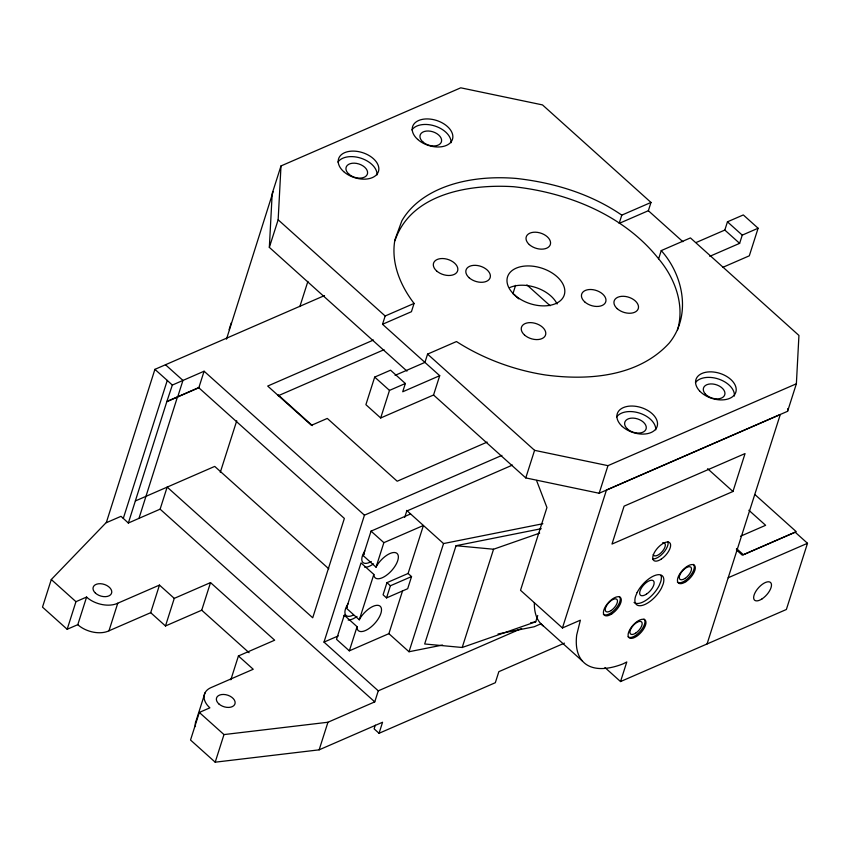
<?xml version="1.0" encoding="UTF-8"?>
<svg xmlns="http://www.w3.org/2000/svg" width="850" height="850" viewBox="0 0 850 850"><rect width="100%" height="100%" fill="white"/><g stroke="black" fill="none" stroke-linecap="round" stroke-linejoin="round"><path stroke-width="1.27" d="M406.969 371.099L269.344 247.371L272.191 193.524L280.999 165.941L460.753 87.816L542.502 104.911L650.994 202.449L648.359 210.715L619.161 223.401L621.796 215.135L650.994 202.449M269.344 247.371L278.152 219.789L280.999 165.941M621.796 215.135C590.686 193.747 553.531 182.559 516.247 178.436A148.824 93.457 17.7 0 0 401.869 220.798L394.921 239.785A148.824 93.457 17.7 0 0 414.067 303.429L385.167 315.998L382.521 324.275L439.716 375.689L402.709 391.776L405.354 383.499L390.554 370.196L374.691 377.092L365.893 404.674L380.683 417.977L433.553 395.006L525.778 477.913L599.154 493.255L787.599 411.294L787.737 408.68M787.599 411.294L796.376 383.786L798.936 335.453L690.444 237.915L661.247 250.601L658.622 258.825C674.911 278.088 684.962 304.969 677.514 329.959M344.176 615.984L344.261 615.188L357.074 626.705L357 627.513A16.373 7.427 -48 0 0 372.959 625.281A16.373 7.427 -48 0 0 379.578 605.827A16.373 7.427 -48 0 0 360.198 618.12L359.295 619.799L346.471 608.281L361.016 562.902L373.841 574.43A16.373 7.427 -48 0 0 389.459 572.815A16.373 7.427 -48 0 0 396.621 553.138A16.373 7.427 -48 0 0 377.294 564.942L376.051 567.173L363.226 555.645L371.046 531.133L410.603 513.942M229.107 329.662L231.285 322.819M226.482 339.161L273.126 191.728M324.498 295.587L154.902 369.357L106.314 522.612M230.828 679.798L238.425 655.966L274.667 640.199L210.524 582.601L174.271 598.368L159.471 585.087L117.757 603.213A22.323 14.014 17.7 0 1 87.082 597.561L86.604 597.051L77.807 624.654L67.171 629.276L42.5 607.123L51.297 579.53L105.899 522.888L121.008 516.322L128.35 523.026L166.876 401.476L199.357 387.313M177.501 396.822L138.975 518.362L128.35 523.026M67.171 629.276L75.958 601.683L86.604 597.051M123.303 518.383L167.269 380.428L154.902 369.357M166.876 401.476L172.327 385.071L204.096 371.216L364.448 515.174L501.925 455.377M167.057 401.625L177.682 396.961L182.952 380.418L165.474 364.746M77.807 624.654L78.296 625.164A22.323 14.014 17.7 0 0 108.97 630.806L117.757 603.213M138.975 518.362L160.119 509.171L167.153 487.092L312.715 617.78L344.367 518.436L198.815 387.77L177.682 396.961M198.815 387.77L204.096 371.216M108.97 630.806L150.684 612.68L159.471 585.087M150.684 612.68L165.484 625.972L174.271 598.368M220.278 472.366L236.736 420.782M165.484 625.972L201.726 610.204L210.524 582.601M299.848 306.595L307.891 281.392M204.999 692.878L196.201 720.471A22.323 14.014 17.7 0 0 195.468 726.559M238.425 655.966L253.226 669.258L210.938 687.65A22.323 14.014 17.7 0 0 209.886 707.838L199.314 712.438L190.528 740.031L215.199 762.184L319.143 749.838L382.564 722.245L379.047 733.284L374.117 728.854L375.286 725.178M215.199 762.184L223.986 734.581L327.941 722.245L374.754 701.877L378.271 690.838L521.634 628.49M414.067 303.429L411.432 311.706L382.521 324.275M380.683 417.977L389.491 390.394L405.354 383.499M378.271 690.838L323.999 642.111L364.448 515.174M661.247 250.601C683.496 275.358 691.539 315.584 669.301 342.986C638.329 376.901 588.168 380.757 545.254 374.946A148.824 93.457 17.7 0 1 456.471 341.551L427.571 354.121L424.926 362.397L395.08 375.36M376.051 567.173L383.871 542.661L423.417 525.47L408.096 573.474L386.952 582.664L383.074 594.798L386.527 597.901L407.681 588.71L411.549 576.576L408.096 573.474M319.143 749.838L327.941 722.245M433.553 395.006L439.716 375.689M404.728 517.352L406.725 511.084L512.476 465.078M386.527 597.901L390.405 585.767L411.549 576.576M344.261 615.188L336.515 639.327L349.339 650.845L388.886 633.664L402.613 590.665M515.578 285.366L512.943 293.643L518.744 298.86M388.886 633.664L409.009 651.748L443.541 543.564L542.874 523.727M541.269 528.7L456.025 545.721L424.671 643.981L462.198 647.487L535.734 621.796L537.742 615.506M462.198 647.487L493.563 549.227L539.676 533.12M525.778 477.913L534.576 450.33L427.571 354.121M599.154 493.255L607.963 465.662L796.376 383.786M536.541 480.441L546.933 507.535L520.519 590.282L562.434 627.969L606.464 490.046L780.3 414.502L707.062 643.96M696.171 242.505L724.827 230.063L727.451 221.829L743.314 214.933L758.115 228.236L749.307 255.818L722.872 267.314M709.771 256.328L739.628 243.355L742.252 235.131L758.115 228.236M604.934 667.537L620.532 681.562L626.79 661.969L622.944 663.914A97.58 44.274 -48 0 1 576.704 634.982L580.38 620.171L562.434 627.969M732.955 491.491L745.057 453.571L624.091 506.143L611.989 544.064L732.955 491.491L707.614 468.711M736.387 549.854L742.305 555.178L795.175 532.206L807.5 543.288L786.367 609.492L620.532 681.562M349.339 650.845L357.074 626.705M359.295 619.799L373.841 574.43M394.963 240.741C410.699 193.29 470.178 183.94 513.612 186.713C568.034 192.631 623.911 215.061 658.622 258.825M346.471 608.281L347.374 606.602M363.226 555.645L364.469 553.414M135.394 500.947L214.721 466.406L328.801 568.831M373.501 340.032L267.697 386.059L311.429 425.319L327.293 418.423L397.194 481.228L487.146 442.096M278.237 395.739L384.03 349.711M323.999 642.111L338.268 635.906M740.531 536.233L765.627 525.3L748.85 510.244M541.45 623.592L534.151 626.769L498.026 633.983M564.442 643.131L498.844 671.67L495.327 682.709L379.047 733.284M728.195 577.745L807.5 543.288M530.57 622.838L535.734 621.796M409.009 651.748L442.553 645.054M456.025 545.721L493.563 549.227M534.576 450.33L607.963 465.662M648.359 210.715L682.89 241.708M526.926 284.909L550.141 305.756M754.843 494.487L796.28 531.696L743.378 554.731L736.472 548.526M160.119 509.171L374.754 701.877M201.726 610.204L249.093 652.726M51.297 579.53L75.958 601.683M199.314 712.438L223.986 734.581M727.451 221.829L742.252 235.131M724.827 230.063L739.628 243.355M278.152 219.789L385.167 315.998M374.691 377.092L389.491 390.394M540.579 623.454L582.494 661.141M277.95 394.687L312.343 425.606M406.672 510.414L443.541 543.564M371.046 531.133L383.871 542.661M386.952 582.664L390.405 585.767M167.269 380.428L172.327 385.071M353.303 615.092A14.886 6.758 -48.1 0 1 348.043 603.766M371.291 561.51A14.886 6.758 -48.1 0 1 362.387 561.808A14.886 6.758 -48.1 0 1 364.831 550.938M616.601 417.031A20.921 13.133 17.7 0 1 639.678 413.153A20.921 13.133 17.7 0 1 655.764 429.834M695.481 382.543A20.921 13.133 17.7 0 1 718.866 379.142A20.921 13.133 17.7 0 1 734.411 396.004M337.918 162.084A20.921 13.133 17.7 0 1 360.984 158.206A20.921 13.133 17.7 0 1 377.071 174.898M411.931 129.923A20.921 13.133 17.7 0 1 435.009 126.044A20.921 13.133 17.7 0 1 451.095 142.726M510.011 287.459A29.761 18.689 17.7 0 1 557.09 304.013M373.469 563.89A16.373 7.427 -48 0 1 364.746 567.247M356.979 616.431A16.373 7.427 -48 0 1 348.16 620.054M543.405 626.078A97.58 44.274 -48 0 1 534.374 602.714M619.352 596.53A11.943 5.419 -48 0 1 615.357 609.046A11.943 5.419 -48 0 1 603.362 614.263M693.377 564.368A11.943 5.419 -48 0 1 689.382 576.884A11.943 5.419 -48 0 1 677.386 582.091M644.034 619.066A11.943 5.419 -48 0 1 640.039 631.582A11.943 5.419 -48 0 1 628.044 636.799M662.596 542.842A8.181 3.719 -48 0 1 662.649 551.055A8.181 3.719 -48 0 1 653.214 554.582M661.034 575.492A19.348 8.776 -48 0 1 660.705 581.793L659.101 585.692A19.348 8.776 -48 0 1 634.036 602.438M667.972 541.747A11.943 5.419 -48 0 1 663.213 553.01A11.943 5.419 -48 0 1 652.534 558.875M637.139 592.492L635.545 596.392A19.348 8.776 -48 0 0 643.227 605.136A19.348 8.776 -48 0 0 661.566 587.903L663.17 584.003A19.348 8.776 -48 0 0 655.488 575.259A19.348 8.776 -48 0 0 637.139 592.492M218.875 703.928A9.669 6.077 17.7 0 0 234.738 704.427A9.669 6.077 17.7 0 0 223.624 694.45A9.669 6.077 17.7 0 0 218.875 703.928M95.412 593.077A9.669 6.077 17.7 0 0 111.329 593.768A9.669 6.077 17.7 0 0 100.427 583.706A9.669 6.077 17.7 0 0 95.412 593.077M348.829 174.091A11.167 7.012 17.7 0 0 367.136 174.686A11.167 7.012 17.7 0 0 354.322 163.168A11.167 7.012 17.7 0 0 348.829 174.091M422.854 141.929A11.167 7.012 17.7 0 0 441.15 142.513A11.167 7.012 17.7 0 0 428.347 130.996A11.167 7.012 17.7 0 0 422.854 141.929M627.523 429.038A11.167 7.012 17.7 0 0 645.819 429.622A11.167 7.012 17.7 0 0 633.016 418.104A11.167 7.012 17.7 0 0 627.523 429.038M705.404 394.071A11.167 7.012 17.7 0 0 724.072 396.121A11.167 7.012 17.7 0 0 712.895 384.009A11.167 7.012 17.7 0 0 705.404 394.071M622.349 426.53A20.921 13.133 17.7 0 0 656.646 427.635A20.921 13.133 17.7 0 0 632.644 406.045A20.921 13.133 17.7 0 0 622.349 426.53M699.55 390.894A20.921 13.133 17.7 0 0 734.528 394.74A20.921 13.133 17.7 0 0 713.586 372.024A20.921 13.133 17.7 0 0 699.55 390.894M343.666 171.594A20.921 13.133 17.7 0 0 377.963 172.699A20.921 13.133 17.7 0 0 353.951 151.109A20.921 13.133 17.7 0 0 343.666 171.594M417.679 139.421A20.921 13.133 17.7 0 0 451.977 140.526A20.921 13.133 17.7 0 0 427.964 118.936A20.921 13.133 17.7 0 0 417.679 139.421M584.715 301.877A12.654 7.948 17.7 0 0 605.455 302.547A12.654 7.948 17.7 0 0 590.941 289.499A12.654 7.948 17.7 0 0 584.715 301.877M617.227 308.678A12.654 7.948 17.7 0 0 637.978 309.347A12.654 7.948 17.7 0 0 623.454 296.289A12.654 7.948 17.7 0 0 617.227 308.678M529.306 244.587A12.654 7.948 17.7 0 0 550.046 245.246A12.654 7.948 17.7 0 0 535.521 232.199A12.654 7.948 17.7 0 0 529.306 244.587M524.492 334.985A12.654 7.948 17.7 0 0 545.254 335.707A12.654 7.948 17.7 0 0 530.783 322.628A12.654 7.948 17.7 0 0 524.492 334.985M469.104 277.716A12.654 7.948 17.7 0 0 489.855 278.386A12.654 7.948 17.7 0 0 475.331 265.327A12.654 7.948 17.7 0 0 469.104 277.716M436.592 270.916A12.654 7.948 17.7 0 0 457.332 271.586A12.654 7.948 17.7 0 0 442.818 258.538A12.654 7.948 17.7 0 0 436.592 270.916M514.749 295.088A29.761 18.689 17.7 0 0 563.561 296.661A29.761 18.689 17.7 0 0 529.391 265.944A29.761 18.689 17.7 0 0 514.749 295.088M610.991 610.608A8.181 3.719 -48 0 0 616.845 599.314A8.181 3.719 -48 0 0 606.241 606.263A8.181 3.719 -48 0 0 610.991 610.608M635.673 633.144A8.181 3.719 -48 0 0 641.527 621.849A8.181 3.719 -48 0 0 630.923 628.798A8.181 3.719 -48 0 0 635.673 633.144M685.015 578.436A8.181 3.719 -48 0 0 690.859 567.152A8.181 3.719 -48 0 0 680.266 574.101A8.181 3.719 -48 0 0 685.015 578.436M646.457 594.139A9.669 4.388 -48 0 0 653.374 580.794A9.669 4.388 -48 0 0 640.847 589.008A9.669 4.388 -48 0 0 646.457 594.139M611.809 613.881A11.943 5.419 -48 0 0 620.341 597.412A11.943 5.419 -48 0 0 604.881 607.548A11.943 5.419 -48 0 0 611.809 613.881M685.833 581.708A11.943 5.419 -48 0 0 694.365 565.25A11.943 5.419 -48 0 0 678.906 575.386A11.943 5.419 -48 0 0 685.833 581.708M661.151 559.173A11.943 5.419 -48 0 0 669.683 542.714A11.943 5.419 -48 0 0 654.224 552.851A11.943 5.419 -48 0 0 661.151 559.173M636.491 636.416A11.943 5.419 -48 0 0 645.023 619.958A11.943 5.419 -48 0 0 629.563 630.084A11.943 5.419 -48 0 0 636.491 636.416M762.036 598.899A11.911 5.397 -48 0 0 770.546 582.484A11.911 5.397 -48 0 0 755.129 592.588A11.911 5.397 -48 0 0 762.036 598.899"/></g></svg>
